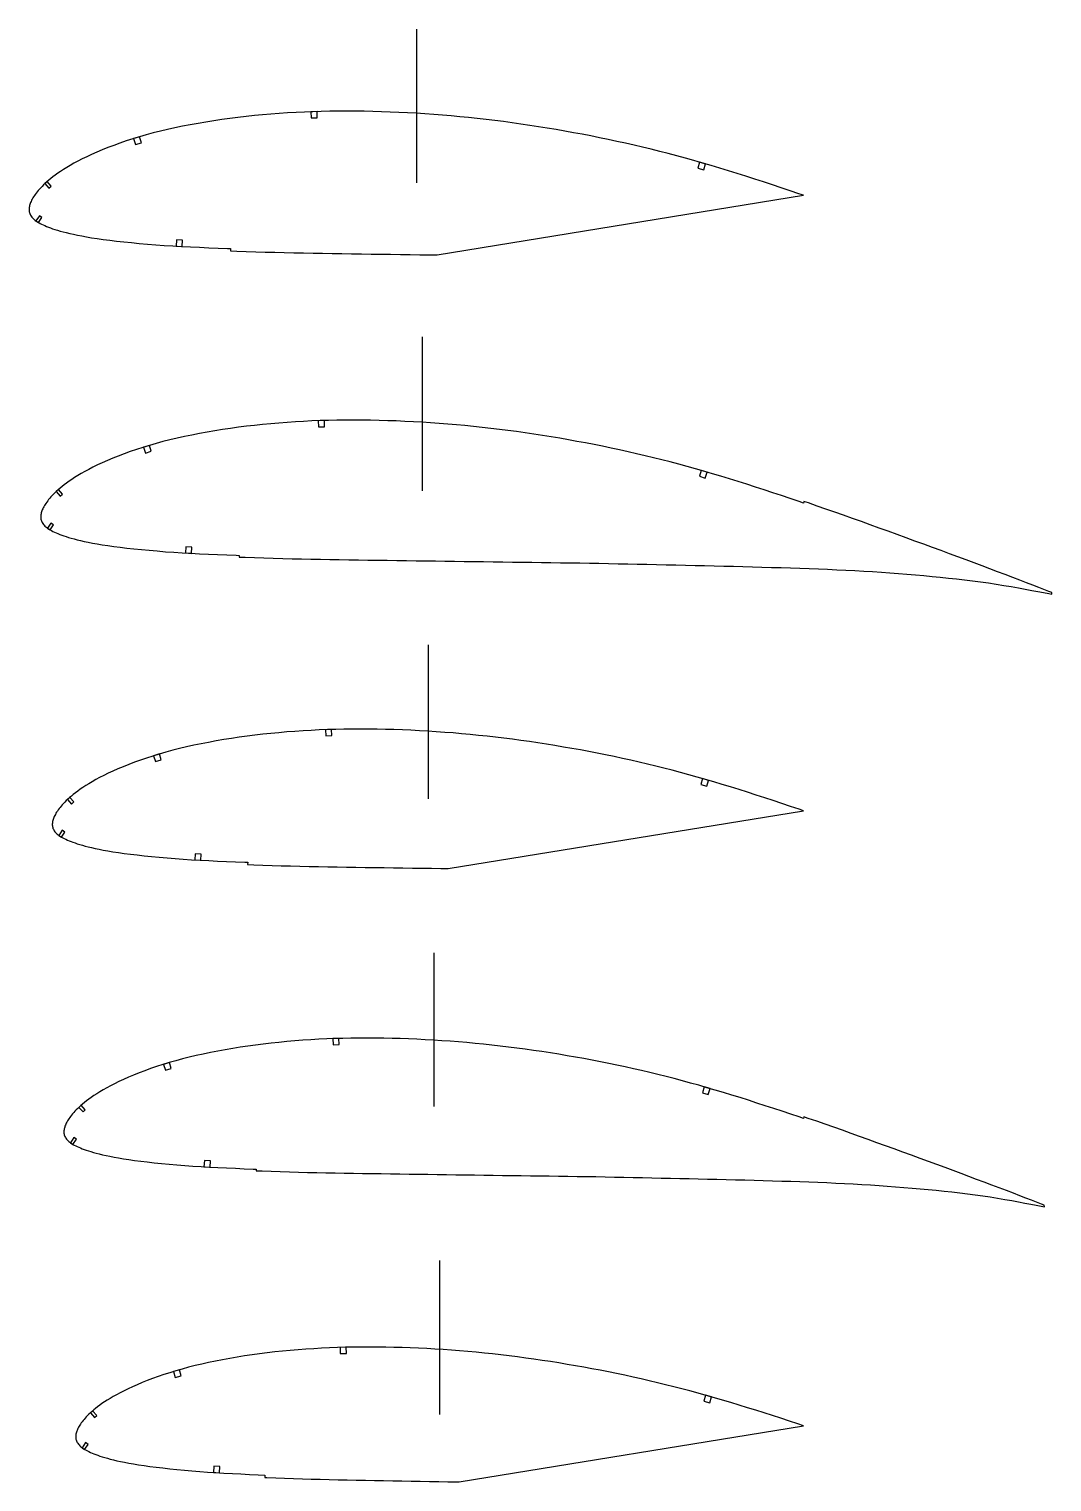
# Model space of a CAD drawing. Header units: metres. Extents: x -812 to 264, y -15627 to 100.
# Drawn here: x -503 to 161, y -11644 to -10700 of the extents above; entities that cross this region are included whole.
import ezdxf

# ---------------------------------------------------------------- set-up
doc = ezdxf.new("R2010")
doc.units = ezdxf.units.M

msp = doc.modelspace()

# ---------------------------------------------------------------- linework, layer by layer
for p, q in [((-251.25, -10800), (-251.25, -10700)), ((-247.5, -11000), (-247.5, -10900)), ((-243.75, -11200), (-243.75, -11100)), ((-240, -11400), (-240, -11300)), ((-236.25, -11600), (-236.25, -11500))]:
    msp.add_line(p, q)
at = {"layer": 'FoilLayer'}
for points in [[(-0.25, -10807.99), (-0.25, -10807.99), (-3.16, -10807), (-8.92, -10805.05), (-14.68, -10803.12), (-20.43, -10801.22), (-26.18, -10799.35), (-31.93, -10797.49), (-37.67, -10795.65), (-43.36, -10793.85), (-49.02, -10792.09), (-54.64, -10790.37), (-60.24, -10788.69), (-65.82, -10787.06), (-71.38, -10785.47), (-76.95, -10783.92), (-82.5, -10782.4), (-88.05, -10780.93), (-93.59, -10779.5), (-99.14, -10778.12), (-104.7, -10776.77), (-110.27, -10775.46), (-115.85, -10774.18), (-121.45, -10772.95), (-127.05, -10771.75), (-132.65, -10770.58), (-138.27, -10769.46), (-143.91, -10768.37), (-149.56, -10767.32), (-155.23, -10766.3), (-160.91, -10765.32), (-166.6, -10764.36), (-172.29, -10763.45), (-177.97, -10762.57), (-183.66, -10761.73), (-189.34, -10760.92), (-195.01, -10760.16), (-200.68, -10759.44), (-206.35, -10758.75), (-212.02, -10758.11), (-217.69, -10757.5), (-223.35, -10756.94), (-229.01, -10756.42), (-234.67, -10755.93), (-240.33, -10755.49), (-246, -10755.1), (-251.67, -10754.74), (-257.33, -10754.42), (-263, -10754.14), (-268.65, -10753.9), (-274.3, -10753.7), (-279.94, -10753.55), (-285.57, -10753.43), (-291.18, -10753.36), (-296.77, -10753.33), (-302.33, -10753.34), (-307.85, -10753.4), (-313.34, -10753.51), (-318.81, -10753.68), (-324.27, -10753.89), (-329.73, -10754.16), (-335.18, -10754.48), (-340.61, -10754.84), (-346.02, -10755.26), (-351.41, -10755.72), (-356.78, -10756.24), (-362.11, -10756.8), (-367.42, -10757.41), (-372.68, -10758.08), (-377.91, -10758.79), (-383.09, -10759.56), (-388.22, -10760.39), (-393.32, -10761.27), (-398.39, -10762.2), (-403.39, -10763.17), (-408.3, -10764.19), (-413.11, -10765.24), (-417.81, -10766.35), (-422.43, -10767.52), (-426.95, -10768.74), (-431.38, -10770.01), (-435.71, -10771.34), (-439.94, -10772.7), (-444.05, -10774.11), (-448.03, -10775.55), (-451.87, -10777.02), (-455.57, -10778.5), (-459.09, -10779.99), (-462.44, -10781.46), (-465.59, -10782.92), (-468.55, -10784.36), (-471.32, -10785.79), (-473.91, -10787.19), (-476.32, -10788.56), (-478.57, -10789.89), (-480.66, -10791.18), (-482.58, -10792.44), (-484.37, -10793.65), (-486.01, -10794.83), (-487.53, -10795.98), (-488.94, -10797.09), (-490.25, -10798.18), (-491.46, -10799.22), (-492.59, -10800.24), (-493.63, -10801.23), (-494.59, -10802.18), (-495.48, -10803.11), (-496.3, -10804.02), (-497.07, -10804.9), (-497.78, -10805.76), (-498.43, -10806.6), (-499.03, -10807.41), (-499.59, -10808.22), (-500.11, -10809), (-500.57, -10809.74), (-500.99, -10810.46), (-501.37, -10811.21), (-501.72, -10811.93), (-502.02, -10812.6), (-502.28, -10813.25), (-502.49, -10813.91), (-502.67, -10814.57), (-502.82, -10815.2), (-502.93, -10815.82), (-503, -10816.44), (-503.04, -10816.99), (-503.04, -10817.55), (-503, -10818.11), (-502.91, -10818.69), (-502.76, -10819.27), (-502.56, -10819.84), (-502.32, -10820.42), (-502.02, -10820.98), (-501.66, -10821.55), (-501.24, -10822.1), (-500.77, -10822.66), (-500.24, -10823.2), (-499.66, -10823.74), (-499.02, -10824.26), (-498.34, -10824.78), (-497.59, -10825.28), (-496.78, -10825.77), (-495.9, -10826.26), (-494.96, -10826.74), (-493.94, -10827.22), (-492.86, -10827.71), (-491.71, -10828.19), (-490.47, -10828.69), (-489.16, -10829.18), (-487.76, -10829.68), (-486.25, -10830.18), (-484.62, -10830.68), (-482.85, -10831.19), (-480.95, -10831.71), (-478.9, -10832.25), (-476.68, -10832.79), (-474.28, -10833.34), (-471.68, -10833.89), (-468.85, -10834.43), (-465.76, -10834.97), (-462.41, -10835.52), (-458.78, -10836.08), (-454.88, -10836.63), (-450.71, -10837.18), (-446.27, -10837.71), (-441.58, -10838.22), (-436.64, -10838.72), (-431.5, -10839.21), (-426.21, -10839.68), (-420.83, -10840.12), (-415.35, -10840.52), (-409.77, -10840.88), (-404.06, -10841.2), (-398.25, -10841.5), (-392.36, -10841.79), (-386.39, -10842.05), (-380.34, -10842.29), (-374.23, -10842.53), (-372.18, -10842.6), (-372.24, -10844.1), (-368.15, -10844.26), (-362.01, -10844.48), (-355.87, -10844.68), (-349.72, -10844.86), (-343.53, -10845.02), (-337.32, -10845.17), (-331.1, -10845.32), (-324.88, -10845.46), (-318.67, -10845.59), (-312.44, -10845.69), (-306.19, -10845.79), (-299.91, -10845.87), (-293.61, -10845.97), (-287.3, -10846.06), (-280.98, -10846.16), (-274.65, -10846.24), (-268.3, -10846.33), (-261.95, -10846.41), (-255.6, -10846.5), (-249.24, -10846.6), (-242.89, -10846.69), (-238.05, -10846.76), (-0.25, -10807.99)], [(161, -11066.1), (159.04, -11065.3), (155.87, -11064.08), (152.46, -11062.72), (148.72, -11061.27), (144.65, -11059.72), (140.27, -11058.05), (135.63, -11056.27), (130.78, -11054.42), (125.79, -11052.51), (120.75, -11050.61), (115.66, -11048.73), (110.51, -11046.78), (105.3, -11044.81), (99.99, -11042.84), (94.61, -11040.84), (89.12, -11038.84), (83.54, -11036.79), (77.86, -11034.71), (72.12, -11032.61), (66.34, -11030.5), (60.55, -11028.39), (54.74, -11026.28), (48.94, -11024.17), (43.15, -11022.08), (37.35, -11020), (31.57, -11017.92), (25.81, -11015.87), (20.07, -11013.84), (14.34, -11011.83), (8.62, -11009.84), (2.91, -11007.87), (0.09, -11006.9), (-0.25, -11007.89), (-3.12, -11006.92), (-8.79, -11004.99), (-14.46, -11003.1), (-20.13, -11001.23), (-25.8, -10999.38), (-31.46, -10997.55), (-37.11, -10995.74), (-42.72, -10993.96), (-48.29, -10992.23), (-53.83, -10990.53), (-59.34, -10988.88), (-64.84, -10987.27), (-70.32, -10985.71), (-75.8, -10984.18), (-81.28, -10982.69), (-86.74, -10981.24), (-92.2, -10979.83), (-97.67, -10978.46), (-103.14, -10977.14), (-108.63, -10975.85), (-114.13, -10974.59), (-119.64, -10973.37), (-125.15, -10972.19), (-130.68, -10971.04), (-136.21, -10969.94), (-141.76, -10968.87), (-147.33, -10967.83), (-152.92, -10966.83), (-158.52, -10965.86), (-164.12, -10964.92), (-169.72, -10964.02), (-175.32, -10963.15), (-180.92, -10962.32), (-186.51, -10961.53), (-192.1, -10960.78), (-197.69, -10960.06), (-203.28, -10959.39), (-208.86, -10958.75), (-214.44, -10958.16), (-220.02, -10957.6), (-225.59, -10957.09), (-231.17, -10956.61), (-236.75, -10956.18), (-242.33, -10955.79), (-247.91, -10955.43), (-253.49, -10955.12), (-259.07, -10954.84), (-264.64, -10954.61), (-270.2, -10954.41), (-275.76, -10954.26), (-281.31, -10954.15), (-286.84, -10954.08), (-292.34, -10954.05), (-297.82, -10954.06), (-303.25, -10954.12), (-308.66, -10954.23), (-314.05, -10954.39), (-319.43, -10954.61), (-324.81, -10954.87), (-330.17, -10955.18), (-335.52, -10955.54), (-340.86, -10955.95), (-346.17, -10956.41), (-351.45, -10956.91), (-356.71, -10957.47), (-361.93, -10958.07), (-367.12, -10958.72), (-372.26, -10959.43), (-377.37, -10960.19), (-382.43, -10961), (-387.45, -10961.87), (-392.44, -10962.79), (-397.36, -10963.75), (-402.2, -10964.74), (-406.93, -10965.78), (-411.57, -10966.88), (-416.12, -10968.03), (-420.57, -10969.23), (-424.94, -10970.48), (-429.2, -10971.79), (-433.37, -10973.13), (-437.41, -10974.52), (-441.33, -10975.94), (-445.12, -10977.39), (-448.76, -10978.85), (-452.23, -10980.3), (-455.52, -10981.76), (-458.63, -10983.19), (-461.54, -10984.62), (-464.27, -10986.02), (-466.82, -10987.4), (-469.2, -10988.75), (-471.42, -10990.06), (-473.47, -10991.33), (-475.37, -10992.57), (-477.12, -10993.76), (-478.74, -10994.92), (-480.24, -10996.05), (-481.63, -10997.15), (-482.92, -10998.22), (-484.11, -10999.25), (-485.22, -11000.25), (-486.24, -11001.22), (-487.19, -11002.17), (-488.07, -11003.08), (-488.88, -11003.97), (-489.63, -11004.84), (-490.33, -11005.69), (-490.97, -11006.51), (-491.56, -11007.31), (-492.11, -11008.11), (-492.62, -11008.88), (-493.08, -11009.61), (-493.49, -11010.32), (-493.86, -11011.05), (-494.21, -11011.76), (-494.51, -11012.42), (-494.76, -11013.06), (-494.97, -11013.71), (-495.15, -11014.36), (-495.29, -11014.98), (-495.4, -11015.58), (-495.47, -11016.19), (-495.51, -11016.74), (-495.51, -11017.29), (-495.47, -11017.84), (-495.38, -11018.4), (-495.23, -11018.97), (-495.04, -11019.54), (-494.8, -11020.1), (-494.51, -11020.66), (-494.16, -11021.21), (-493.75, -11021.76), (-493.28, -11022.3), (-492.76, -11022.84), (-492.19, -11023.37), (-491.56, -11023.88), (-490.89, -11024.39), (-490.15, -11024.88), (-489.35, -11025.37), (-488.49, -11025.84), (-487.56, -11026.32), (-486.56, -11026.79), (-485.5, -11027.27), (-484.36, -11027.75), (-483.15, -11028.24), (-481.85, -11028.73), (-480.47, -11029.22), (-478.98, -11029.71), (-477.38, -11030.2), (-475.64, -11030.71), (-473.77, -11031.22), (-471.75, -11031.74), (-469.56, -11032.28), (-467.2, -11032.82), (-464.63, -11033.36), (-461.84, -11033.9), (-458.81, -11034.43), (-455.5, -11034.97), (-451.93, -11035.52), (-448.09, -11036.06), (-443.98, -11036.6), (-439.61, -11037.12), (-434.98, -11037.63), (-430.12, -11038.12), (-425.05, -11038.6), (-419.85, -11039.06), (-414.54, -11039.5), (-409.15, -11039.89), (-403.65, -11040.25), (-398.03, -11040.56), (-392.31, -11040.86), (-386.5, -11041.14), (-380.62, -11041.4), (-374.66, -11041.64), (-368.65, -11041.87), (-366.63, -11041.95), (-366.67, -11042.99), (-362.64, -11043.15), (-356.59, -11043.36), (-350.55, -11043.56), (-344.49, -11043.74), (-338.39, -11043.9), (-332.27, -11044.05), (-326.14, -11044.2), (-320.02, -11044.33), (-313.9, -11044.46), (-307.77, -11044.56), (-301.61, -11044.65), (-295.42, -11044.74), (-289.22, -11044.83), (-283.01, -11044.93), (-276.78, -11045.02), (-270.54, -11045.1), (-264.29, -11045.19), (-258.03, -11045.27), (-251.77, -11045.36), (-245.51, -11045.45), (-239.25, -11045.54), (-233, -11045.63), (-226.75, -11045.72), (-220.49, -11045.8), (-214.23, -11045.88), (-207.97, -11045.97), (-201.71, -11046.06), (-195.45, -11046.15), (-189.19, -11046.23), (-182.93, -11046.31), (-176.68, -11046.39), (-170.43, -11046.47), (-164.18, -11046.56), (-157.94, -11046.65), (-151.71, -11046.74), (-145.47, -11046.84), (-139.25, -11046.95), (-133.03, -11047.06), (-126.81, -11047.18), (-120.6, -11047.31), (-114.37, -11047.45), (-108.13, -11047.59), (-101.88, -11047.72), (-95.63, -11047.86), (-89.39, -11047.99), (-83.14, -11048.12), (-76.9, -11048.27), (-70.66, -11048.41), (-64.42, -11048.56), (-58.19, -11048.7), (-51.97, -11048.85), (-45.77, -11049), (-39.57, -11049.16), (-33.38, -11049.33), (-27.18, -11049.51), (-20.99, -11049.68), (-14.82, -11049.86), (-8.7, -11050.05), (-2.63, -11050.25), (3.42, -11050.47), (9.44, -11050.7), (15.41, -11050.93), (21.31, -11051.2), (27.18, -11051.49), (33.03, -11051.82), (38.86, -11052.16), (44.64, -11052.49), (50.31, -11052.82), (55.87, -11053.21), (61.41, -11053.66), (66.95, -11054.12), (72.43, -11054.56), (77.84, -11055.03), (83.22, -11055.57), (88.58, -11056.1), (93.89, -11056.61), (99.13, -11057.14), (104.33, -11057.77), (109.57, -11058.44), (114.78, -11059.11), (119.86, -11059.79), (124.83, -11060.56), (129.76, -11061.38), (134.61, -11062.21), (139.29, -11063.02), (143.75, -11063.83), (147.96, -11064.63), (151.91, -11065.38), (155.59, -11066.1), (158.97, -11066.77), (161.06, -11067.21)], [(-0.26, -11207.8), (-0.26, -11207.8), (-3.08, -11206.83), (-8.67, -11204.94), (-14.25, -11203.07), (-19.83, -11201.23), (-25.41, -11199.41), (-30.99, -11197.61), (-36.56, -11195.83), (-42.08, -11194.08), (-47.57, -11192.37), (-53.02, -11190.7), (-58.45, -11189.07), (-63.86, -11187.49), (-69.27, -11185.94), (-74.66, -11184.44), (-80.05, -11182.97), (-85.43, -11181.54), (-90.81, -11180.16), (-96.19, -11178.81), (-101.59, -11177.5), (-106.99, -11176.23), (-112.4, -11175), (-117.83, -11173.8), (-123.26, -11172.63), (-128.7, -11171.5), (-134.15, -11170.41), (-139.62, -11169.36), (-145.11, -11168.34), (-150.61, -11167.35), (-156.12, -11166.4), (-161.63, -11165.47), (-167.15, -11164.58), (-172.67, -11163.73), (-178.18, -11162.91), (-183.69, -11162.14), (-189.2, -11161.39), (-194.7, -11160.69), (-200.2, -11160.03), (-205.7, -11159.4), (-211.19, -11158.82), (-216.69, -11158.27), (-222.18, -11157.76), (-227.67, -11157.29), (-233.16, -11156.87), (-238.66, -11156.48), (-244.16, -11156.13), (-249.65, -11155.82), (-255.15, -11155.55), (-260.63, -11155.32), (-266.11, -11155.13), (-271.58, -11154.98), (-277.04, -11154.87), (-282.49, -11154.8), (-287.92, -11154.77), (-293.31, -11154.78), (-298.66, -11154.83), (-303.98, -11154.94), (-309.29, -11155.1), (-314.59, -11155.32), (-319.89, -11155.58), (-325.17, -11155.88), (-330.44, -11156.24), (-335.69, -11156.64), (-340.92, -11157.09), (-346.13, -11157.59), (-351.3, -11158.13), (-356.44, -11158.73), (-361.55, -11159.37), (-366.62, -11160.07), (-371.65, -11160.81), (-376.63, -11161.61), (-381.58, -11162.47), (-386.49, -11163.37), (-391.34, -11164.32), (-396.1, -11165.3), (-400.76, -11166.33), (-405.33, -11167.4), (-409.81, -11168.53), (-414.19, -11169.72), (-418.49, -11170.95), (-422.69, -11172.24), (-426.79, -11173.56), (-430.78, -11174.93), (-434.64, -11176.32), (-438.37, -11177.75), (-441.95, -11179.19), (-445.37, -11180.62), (-448.61, -11182.05), (-451.67, -11183.47), (-454.54, -11184.87), (-457.23, -11186.25), (-459.74, -11187.61), (-462.08, -11188.94), (-464.26, -11190.23), (-466.28, -11191.49), (-468.15, -11192.7), (-469.88, -11193.87), (-471.48, -11195.02), (-472.95, -11196.13), (-474.32, -11197.21), (-475.59, -11198.26), (-476.76, -11199.28), (-477.85, -11200.27), (-478.86, -11201.22), (-479.79, -11202.15), (-480.66, -11203.05), (-481.45, -11203.93), (-482.2, -11204.78), (-482.88, -11205.62), (-483.51, -11206.43), (-484.1, -11207.22), (-484.64, -11208), (-485.14, -11208.76), (-485.59, -11209.47), (-485.99, -11210.17), (-486.36, -11210.89), (-486.7, -11211.59), (-486.99, -11212.24), (-487.24, -11212.87), (-487.45, -11213.51), (-487.62, -11214.15), (-487.76, -11214.76), (-487.87, -11215.35), (-487.94, -11215.95), (-487.98, -11216.48), (-487.98, -11217.02), (-487.94, -11217.56), (-487.85, -11218.12), (-487.71, -11218.68), (-487.52, -11219.23), (-487.28, -11219.79), (-486.99, -11220.33), (-486.65, -11220.88), (-486.25, -11221.41), (-485.79, -11221.95), (-485.28, -11222.48), (-484.71, -11223), (-484.1, -11223.5), (-483.44, -11224), (-482.71, -11224.49), (-481.93, -11224.96), (-481.08, -11225.43), (-480.16, -11225.9), (-479.18, -11226.37), (-478.13, -11226.84), (-477.01, -11227.31), (-475.82, -11227.79), (-474.54, -11228.27), (-473.18, -11228.75), (-471.72, -11229.24), (-470.14, -11229.73), (-468.43, -11230.22), (-466.59, -11230.72), (-464.59, -11231.24), (-462.44, -11231.77), (-460.11, -11232.3), (-457.59, -11232.83), (-454.84, -11233.36), (-451.85, -11233.89), (-448.6, -11234.42), (-445.08, -11234.96), (-441.3, -11235.5), (-437.25, -11236.02), (-432.95, -11236.54), (-428.39, -11237.03), (-423.6, -11237.52), (-418.61, -11237.99), (-413.49, -11238.45), (-408.26, -11238.88), (-402.95, -11239.27), (-397.53, -11239.61), (-392, -11239.93), (-386.36, -11240.22), (-380.64, -11240.49), (-374.85, -11240.75), (-368.98, -11240.98), (-363.06, -11241.21), (-361.07, -11241.29), (-361.13, -11242.79), (-357.16, -11242.93), (-351.2, -11243.15), (-345.25, -11243.34), (-339.28, -11243.52), (-333.28, -11243.67), (-327.25, -11243.82), (-321.21, -11243.97), (-315.18, -11244.1), (-309.15, -11244.23), (-303.11, -11244.33), (-297.05, -11244.42), (-290.95, -11244.5), (-284.85, -11244.59), (-278.72, -11244.69), (-272.6, -11244.78), (-266.45, -11244.86), (-260.29, -11244.95), (-254.13, -11245.03), (-247.97, -11245.11), (-241.8, -11245.2), (-235.63, -11245.3), (-230.94, -11245.36), (-0.26, -11207.8)], [(156.11, -11464.11), (154.21, -11463.34), (151.15, -11462.15), (147.83, -11460.84), (144.21, -11459.43), (140.26, -11457.92), (136.01, -11456.3), (131.52, -11454.58), (126.81, -11452.78), (121.97, -11450.94), (117.08, -11449.09), (112.15, -11447.27), (107.16, -11445.38), (102.1, -11443.46), (96.96, -11441.55), (91.73, -11439.62), (86.42, -11437.67), (81, -11435.69), (75.5, -11433.67), (69.93, -11431.64), (64.33, -11429.59), (58.71, -11427.54), (53.08, -11425.49), (47.46, -11423.45), (41.83, -11421.42), (36.22, -11419.4), (30.61, -11417.39), (25.02, -11415.4), (19.46, -11413.43), (13.9, -11411.48), (8.36, -11409.55), (2.82, -11407.64), (0.08, -11406.71), (-0.26, -11407.7), (-3.04, -11406.75), (-8.54, -11404.89), (-14.04, -11403.05), (-19.53, -11401.23), (-25.03, -11399.44), (-30.52, -11397.67), (-36, -11395.91), (-41.44, -11394.19), (-46.84, -11392.51), (-52.21, -11390.86), (-57.56, -11389.26), (-62.89, -11387.7), (-68.21, -11386.18), (-73.52, -11384.7), (-78.82, -11383.26), (-84.12, -11381.85), (-89.42, -11380.49), (-94.72, -11379.16), (-100.03, -11377.87), (-105.35, -11376.62), (-110.68, -11375.4), (-116.02, -11374.22), (-121.37, -11373.08), (-126.73, -11371.97), (-132.09, -11370.89), (-137.48, -11369.85), (-142.88, -11368.85), (-148.29, -11367.88), (-153.72, -11366.94), (-159.15, -11366.03), (-164.58, -11365.15), (-170.02, -11364.31), (-175.44, -11363.51), (-180.87, -11362.74), (-186.29, -11362.01), (-191.71, -11361.32), (-197.12, -11360.66), (-202.53, -11360.05), (-207.94, -11359.47), (-213.35, -11358.93), (-218.76, -11358.43), (-224.17, -11357.97), (-229.58, -11357.55), (-234.99, -11357.17), (-240.4, -11356.83), (-245.81, -11356.52), (-251.22, -11356.26), (-256.62, -11356.03), (-262.02, -11355.84), (-267.4, -11355.69), (-272.78, -11355.59), (-278.15, -11355.52), (-283.49, -11355.49), (-288.79, -11355.5), (-294.06, -11355.55), (-299.3, -11355.66), (-304.53, -11355.82), (-309.75, -11356.03), (-314.96, -11356.28), (-320.17, -11356.58), (-325.35, -11356.93), (-330.52, -11357.33), (-335.67, -11357.77), (-340.8, -11358.26), (-345.89, -11358.8), (-350.96, -11359.39), (-355.99, -11360.02), (-360.98, -11360.7), (-365.93, -11361.44), (-370.83, -11362.23), (-375.7, -11363.07), (-380.54, -11363.96), (-385.31, -11364.89), (-390, -11365.86), (-394.59, -11366.87), (-399.09, -11367.93), (-403.5, -11369.04), (-407.82, -11370.2), (-412.05, -11371.42), (-416.18, -11372.68), (-420.22, -11373.99), (-424.14, -11375.33), (-427.94, -11376.71), (-431.61, -11378.11), (-435.14, -11379.53), (-438.51, -11380.94), (-441.7, -11382.35), (-444.71, -11383.74), (-447.54, -11385.12), (-450.18, -11386.48), (-452.66, -11387.82), (-454.96, -11389.13), (-457.11, -11390.4), (-459.1, -11391.64), (-460.94, -11392.83), (-462.64, -11393.99), (-464.21, -11395.11), (-465.66, -11396.21), (-467.01, -11397.27), (-468.26, -11398.31), (-469.41, -11399.31), (-470.48, -11400.28), (-471.48, -11401.22), (-472.39, -11402.13), (-473.24, -11403.02), (-474.03, -11403.88), (-474.76, -11404.73), (-475.43, -11405.55), (-476.06, -11406.34), (-476.63, -11407.12), (-477.16, -11407.89), (-477.66, -11408.64), (-478.1, -11409.34), (-478.5, -11410.02), (-478.86, -11410.73), (-479.19, -11411.43), (-479.48, -11412.06), (-479.72, -11412.68), (-479.93, -11413.31), (-480.1, -11413.93), (-480.24, -11414.54), (-480.34, -11415.12), (-480.41, -11415.7), (-480.45, -11416.23), (-480.45, -11416.76), (-480.41, -11417.29), (-480.32, -11417.83), (-480.18, -11418.38), (-480, -11418.93), (-479.76, -11419.47), (-479.48, -11420.01), (-479.15, -11420.54), (-478.75, -11421.07), (-478.3, -11421.6), (-477.79, -11422.11), (-477.24, -11422.62), (-476.64, -11423.12), (-475.99, -11423.61), (-475.27, -11424.09), (-474.5, -11424.56), (-473.67, -11425.02), (-472.77, -11425.48), (-471.8, -11425.94), (-470.77, -11426.4), (-469.66, -11426.87), (-468.49, -11427.34), (-467.24, -11427.81), (-465.9, -11428.29), (-464.45, -11428.77), (-462.9, -11429.25), (-461.22, -11429.73), (-459.4, -11430.23), (-457.44, -11430.74), (-455.32, -11431.26), (-453.03, -11431.78), (-450.54, -11432.3), (-447.84, -11432.82), (-444.9, -11433.34), (-441.69, -11433.86), (-438.23, -11434.4), (-434.5, -11434.93), (-430.52, -11435.45), (-426.29, -11435.95), (-421.8, -11436.44), (-417.08, -11436.92), (-412.17, -11437.38), (-407.12, -11437.83), (-401.98, -11438.26), (-396.75, -11438.64), (-391.41, -11438.98), (-385.97, -11439.29), (-380.41, -11439.58), (-374.79, -11439.85), (-369.08, -11440.1), (-363.31, -11440.33), (-357.47, -11440.56), (-355.52, -11440.63), (-355.56, -11441.68), (-351.65, -11441.82), (-345.79, -11442.03), (-339.92, -11442.23), (-334.05, -11442.4), (-328.14, -11442.55), (-322.21, -11442.7), (-316.26, -11442.84), (-310.32, -11442.98), (-304.39, -11443.1), (-298.44, -11443.2), (-292.47, -11443.29), (-286.47, -11443.37), (-280.46, -11443.46), (-274.43, -11443.55), (-268.4, -11443.64), (-262.35, -11443.72), (-256.28, -11443.8), (-250.21, -11443.89), (-244.14, -11443.97), (-238.07, -11444.06), (-232, -11444.15), (-225.94, -11444.24), (-219.87, -11444.32), (-213.8, -11444.4), (-207.73, -11444.48), (-201.66, -11444.56), (-195.59, -11444.65), (-189.52, -11444.73), (-183.46, -11444.82), (-177.39, -11444.9), (-171.32, -11444.97), (-165.26, -11445.05), (-159.21, -11445.13), (-153.16, -11445.22), (-147.11, -11445.31), (-141.07, -11445.41), (-135.03, -11445.51), (-128.99, -11445.62), (-122.97, -11445.74), (-116.94, -11445.86), (-110.9, -11445.99), (-104.85, -11446.13), (-98.79, -11446.26), (-92.74, -11446.39), (-86.68, -11446.52), (-80.62, -11446.65), (-74.57, -11446.79), (-68.52, -11446.93), (-62.47, -11447.07), (-56.43, -11447.21), (-50.39, -11447.35), (-44.38, -11447.5), (-38.37, -11447.65), (-32.37, -11447.82), (-26.35, -11447.99), (-20.35, -11448.16), (-14.37, -11448.34), (-8.44, -11448.52), (-2.55, -11448.71), (3.32, -11448.93), (9.16, -11449.15), (14.94, -11449.38), (20.66, -11449.63), (26.35, -11449.92), (32.03, -11450.24), (37.68, -11450.56), (43.29, -11450.88), (48.79, -11451.21), (54.18, -11451.59), (59.55, -11452.02), (64.92, -11452.46), (70.24, -11452.89), (75.48, -11453.35), (80.7, -11453.87), (85.9, -11454.39), (91.05, -11454.88), (96.13, -11455.4), (101.17, -11456.01), (106.25, -11456.66), (111.3, -11457.31), (116.23, -11457.96), (121.05, -11458.71), (125.83, -11459.51), (130.53, -11460.31), (135.07, -11461.1), (139.39, -11461.89), (143.48, -11462.66), (147.31, -11463.39), (150.88, -11464.08), (154.16, -11464.74), (156.18, -11465.16)], [(-0.23, -11607.29), (-0.23, -11607.29), (-3.97, -11606.05), (-9.42, -11604.25), (-14.87, -11602.47), (-20.32, -11600.72), (-25.76, -11598.99), (-31.21, -11597.28), (-36.65, -11595.59), (-42.05, -11593.92), (-47.41, -11592.29), (-52.75, -11590.7), (-58.06, -11589.16), (-63.37, -11587.65), (-68.66, -11586.17), (-73.95, -11584.73), (-79.23, -11583.33), (-84.5, -11581.97), (-89.77, -11580.64), (-95.05, -11579.36), (-100.33, -11578.11), (-105.63, -11576.89), (-110.93, -11575.7), (-116.24, -11574.55), (-121.56, -11573.43), (-126.89, -11572.35), (-132.22, -11571.3), (-137.57, -11570.29), (-142.93, -11569.31), (-148.31, -11568.36), (-153.69, -11567.44), (-159.08, -11566.55), (-164.47, -11565.69), (-169.86, -11564.87), (-175.24, -11564.08), (-180.62, -11563.33), (-185.99, -11562.61), (-191.36, -11561.93), (-196.72, -11561.29), (-202.08, -11560.69), (-207.43, -11560.12), (-212.79, -11559.59), (-218.13, -11559.1), (-223.48, -11558.64), (-228.82, -11558.23), (-234.17, -11557.86), (-239.52, -11557.52), (-244.87, -11557.21), (-250.21, -11556.95), (-255.54, -11556.72), (-260.86, -11556.54), (-266.18, -11556.39), (-271.48, -11556.28), (-276.78, -11556.22), (-282.04, -11556.18), (-287.28, -11556.19), (-292.48, -11556.25), (-297.65, -11556.35), (-302.81, -11556.5), (-307.96, -11556.71), (-313.1, -11556.95), (-318.22, -11557.25), (-323.32, -11557.59), (-328.41, -11557.97), (-333.47, -11558.41), (-338.51, -11558.89), (-343.51, -11559.41), (-348.48, -11559.98), (-353.41, -11560.6), (-358.29, -11561.27), (-363.13, -11561.99), (-367.91, -11562.76), (-372.66, -11563.58), (-377.36, -11564.45), (-381.99, -11565.35), (-386.53, -11566.28), (-390.97, -11567.26), (-395.31, -11568.29), (-399.55, -11569.36), (-403.69, -11570.48), (-407.74, -11571.65), (-411.7, -11572.85), (-415.54, -11574.09), (-419.27, -11575.37), (-422.88, -11576.67), (-426.36, -11578), (-429.7, -11579.33), (-432.88, -11580.67), (-435.89, -11581.99), (-438.73, -11583.31), (-441.4, -11584.61), (-443.9, -11585.89), (-446.24, -11587.15), (-448.42, -11588.38), (-450.46, -11589.58), (-452.34, -11590.74), (-454.09, -11591.87), (-455.71, -11592.97), (-457.21, -11594.03), (-458.59, -11595.07), (-459.88, -11596.08), (-461.07, -11597.06), (-462.18, -11598.02), (-463.21, -11598.94), (-464.17, -11599.84), (-465.05, -11600.71), (-465.87, -11601.56), (-466.63, -11602.4), (-467.33, -11603.21), (-467.99, -11604), (-468.59, -11604.76), (-469.14, -11605.52), (-469.66, -11606.27), (-470.14, -11606.99), (-470.57, -11607.67), (-470.95, -11608.34), (-471.3, -11609.03), (-471.62, -11609.7), (-471.89, -11610.33), (-472.13, -11610.93), (-472.32, -11611.56), (-472.48, -11612.17), (-472.61, -11612.75), (-472.7, -11613.33), (-472.77, -11613.93), (-472.79, -11614.44), (-472.79, -11614.97), (-472.75, -11615.5), (-472.65, -11616.03), (-472.51, -11616.58), (-472.32, -11617.12), (-472.08, -11617.67), (-471.8, -11618.2), (-471.46, -11618.73), (-471.06, -11619.26), (-470.61, -11619.79), (-470.11, -11620.31), (-469.57, -11620.82), (-468.97, -11621.32), (-468.33, -11621.81), (-467.63, -11622.29), (-466.87, -11622.76), (-466.05, -11623.22), (-465.17, -11623.69), (-464.22, -11624.15), (-463.22, -11624.62), (-462.14, -11625.09), (-460.99, -11625.56), (-459.77, -11626.04), (-458.47, -11626.51), (-457.07, -11626.99), (-455.56, -11627.48), (-453.94, -11627.96), (-452.19, -11628.46), (-450.3, -11628.97), (-448.26, -11629.49), (-446.06, -11630.02), (-443.67, -11630.54), (-441.08, -11631.06), (-438.27, -11631.58), (-435.21, -11632.11), (-431.9, -11632.65), (-428.36, -11633.18), (-424.56, -11633.71), (-420.53, -11634.22), (-416.25, -11634.73), (-411.75, -11635.21), (-407.06, -11635.69), (-402.23, -11636.16), (-397.29, -11636.6), (-392.26, -11637.01), (-387.12, -11637.38), (-381.86, -11637.72), (-376.49, -11638.04), (-371.04, -11638.35), (-365.51, -11638.63), (-359.9, -11638.89), (-354.22, -11639.15), (-349.9, -11639.35), (-349.97, -11640.84), (-348.58, -11640.91), (-342.86, -11641.15), (-337.13, -11641.37), (-331.38, -11641.57), (-325.6, -11641.75), (-319.79, -11641.93), (-313.96, -11642.1), (-308.14, -11642.26), (-302.31, -11642.4), (-296.47, -11642.53), (-290.6, -11642.64), (-284.71, -11642.76), (-278.8, -11642.87), (-272.87, -11642.99), (-266.94, -11643.1), (-260.99, -11643.2), (-255.03, -11643.3), (-249.05, -11643.4), (-243.08, -11643.5), (-237.1, -11643.6), (-231.12, -11643.71), (-225.15, -11643.81), (-223.83, -11643.83), (-0.23, -11607.29)]]:
    msp.add_lwpolyline(points, close=True, dxfattribs=at)
at = {"layer": 'StringerLayer'}
for points in [[(-319.96, -10757.71), (-315.96, -10757.59), (-316.08, -10753.59), (-320.08, -10753.71), (-319.96, -10757.71)], [(-433.98, -10774.99), (-430.15, -10773.82), (-431.32, -10770), (-435.15, -10771.16), (-433.98, -10774.99)], [(-68.81, -10790.35), (-64.98, -10791.47), (-63.85, -10787.63), (-67.69, -10786.51), (-68.81, -10790.35)], [(-490.11, -10803.39), (-488.63, -10802.05), (-491.31, -10799.09), (-492.79, -10800.43), (-490.11, -10803.39)], [(-494.67, -10822.42), (-496.33, -10821.31), (-498.55, -10824.63), (-496.89, -10825.74), (-494.67, -10822.42)], [(-403.42, -10837.23), (-407.41, -10837), (-407.64, -10841), (-403.64, -10841.22), (-403.42, -10837.23)], [(-315.21, -10958.43), (-311.21, -10958.31), (-311.33, -10954.31), (-315.33, -10954.43), (-315.21, -10958.43)], [(-427.5, -10975.45), (-423.68, -10974.28), (-424.85, -10970.46), (-428.67, -10971.62), (-427.5, -10975.45)], [(-67.84, -10990.56), (-64, -10991.69), (-62.88, -10987.85), (-66.72, -10986.72), (-67.84, -10990.56)], [(-482.75, -11003.41), (-481.27, -11002.07), (-483.95, -10999.11), (-485.43, -11000.45), (-482.75, -11003.41)], [(-487.23, -11022.02), (-488.89, -11020.91), (-491.11, -11024.24), (-489.45, -11025.35), (-487.23, -11022.02)], [(-397.36, -11036.6), (-401.35, -11036.37), (-401.58, -11040.36), (-397.59, -11040.59), (-397.36, -11036.6)], [(-310.46, -11159.14), (-306.46, -11159.02), (-306.59, -11155.02), (-310.58, -11155.14), (-310.46, -11159.14)], [(-421.03, -11175.91), (-417.21, -11174.74), (-418.37, -11170.92), (-422.2, -11172.08), (-421.03, -11175.91)], [(-66.86, -11190.78), (-63.02, -11191.9), (-61.9, -11188.06), (-65.74, -11186.94), (-66.86, -11190.78)], [(-475.39, -11203.43), (-473.91, -11202.09), (-476.59, -11199.13), (-478.08, -11200.47), (-475.39, -11203.43)], [(-479.79, -11221.63), (-481.45, -11220.52), (-483.67, -11223.84), (-482.01, -11224.95), (-479.79, -11221.63)], [(-391.3, -11235.96), (-395.3, -11235.73), (-395.52, -11239.73), (-391.53, -11239.95), (-391.3, -11235.96)], [(-305.71, -11359.86), (-301.72, -11359.73), (-301.84, -11355.74), (-305.84, -11355.86), (-305.71, -11359.86)], [(-414.56, -11376.37), (-410.73, -11375.2), (-411.9, -11371.38), (-415.73, -11372.55), (-414.56, -11376.37)], [(-65.89, -11390.99), (-62.05, -11392.12), (-60.93, -11388.28), (-64.76, -11387.15), (-65.89, -11390.99)], [(-468.03, -11403.45), (-466.55, -11402.11), (-469.23, -11399.15), (-470.72, -11400.49), (-468.03, -11403.45)], [(-472.34, -11421.24), (-474.01, -11420.12), (-476.23, -11423.45), (-474.57, -11424.56), (-472.34, -11421.24)], [(-385.25, -11435.32), (-389.24, -11435.1), (-389.47, -11439.09), (-385.48, -11439.32), (-385.25, -11435.32)], [(-300.96, -11560.45), (-296.96, -11560.33), (-297.08, -11556.33), (-301.08, -11556.45), (-300.96, -11560.45)], [(-408.11, -11575.91), (-404.27, -11574.81), (-405.37, -11570.96), (-409.22, -11572.07), (-408.11, -11575.91)], [(-64.89, -11591.37), (-61.04, -11592.47), (-59.95, -11588.62), (-63.79, -11587.52), (-64.89, -11591.37)], [(-460.57, -11601.95), (-459.08, -11600.61), (-461.76, -11597.63), (-463.24, -11598.97), (-460.57, -11601.95)], [(-464.75, -11619.4), (-466.4, -11618.28), (-468.66, -11621.58), (-467.01, -11622.71), (-464.75, -11619.4)], [(-379.11, -11633.88), (-383.11, -11633.64), (-383.35, -11637.64), (-379.35, -11637.87), (-379.11, -11633.88)]]:
    msp.add_lwpolyline(points, dxfattribs=at)

doc.saveas('drawing.dxf')
